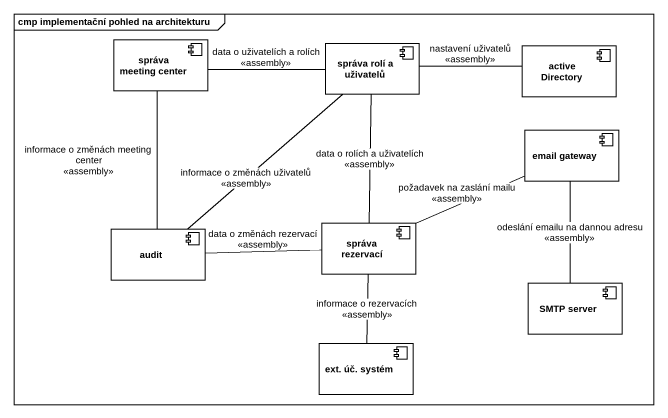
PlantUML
@startuml
mainframe cmp implementační pohled na architekturu
component "správa meeting center" as správa_meeting_center
component "správa rolí a uživatelů" as správa_rolí_a_uživatelů
component "active Directory" as active_Directory
component "email gateway" as email_gateway
component "správa rezervací" as správa_rezervací
component audit
component "SMTP server" as SMTP_server
component "ext. úč. systém" as ext_úč_systém
správa_meeting_center -right- správa_rolí_a_uživatelů : data o uživatelích a rolích\n<<assembly>>
správa_meeting_center -- audit : informace o změnách meeting center\n<<assembly>>
správa_rolí_a_uživatelů -right- active_Directory : nastavení uživatelů\n<<assembly>>
správa_rolí_a_uživatelů -- audit : informace o změnách uživatelů\n<<assembly>>
email_gateway -- SMTP_server : odeslání emailu na dannou adresu\n<<assembly>>
správa_rezervací -up- správa_rolí_a_uživatelů : data o rolích a uživatelích\n<<assembly>>
správa_rezervací -right- email_gateway : požadavek na zaslání mailu\n<<assembly>>
správa_rezervací -left- audit : data o změnách rezervací\n<<assembly>>
správa_rezervací -- ext_úč_systém : informace o rezervacích\n<<assembly>>
@enduml
